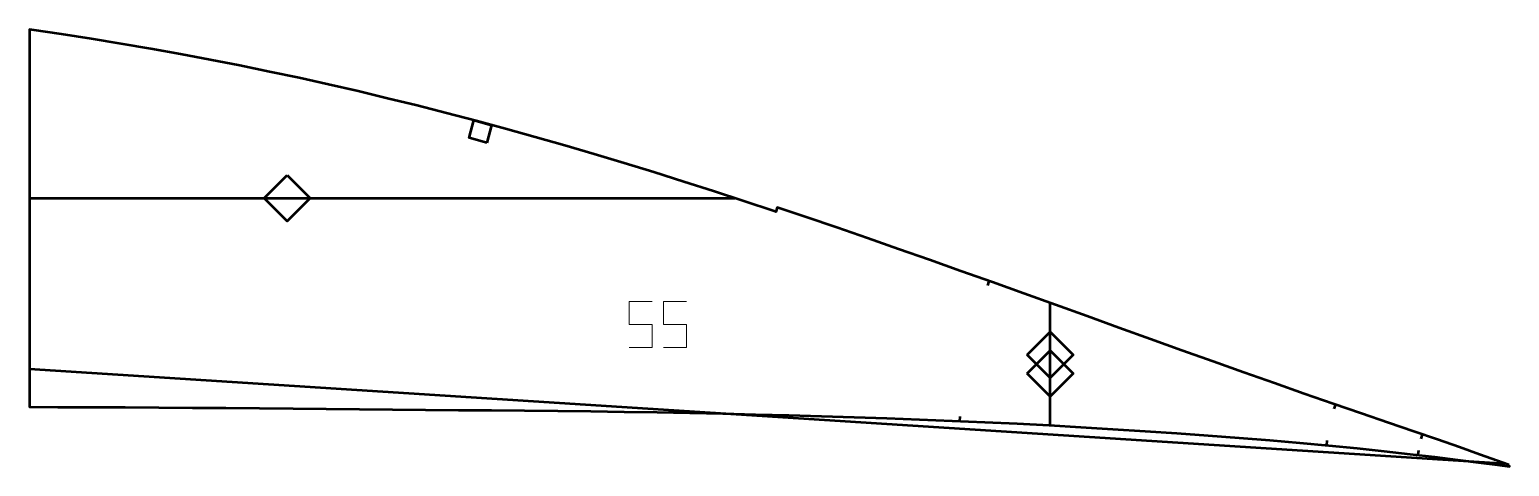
# Model space of a CAD drawing. Header units: metres. Extents: x 335 to 657, y 142 to 237.
import ezdxf

# ---------------------------------------------------------------- set-up
doc = ezdxf.new("R2010")
doc.units = ezdxf.units.M
doc.layers.add('Layer', color=1, linetype='Continuous', lineweight=50)
doc.layers.add('NumLabel', color=1, linetype='Continuous', lineweight=15)

msp = doc.modelspace()

# ---------------------------------------------------------------- linework, layer by layer
at = {"layer": 'Layer', "color": 7}
for p, q in [((334.82, 200), (488.23, 200)), ((384.82, 200), (396.82, 200)), ((556.86, 150.59), (556.86, 177.2)), ((556.86, 159.94), (556.86, 171.94)), ((556.86, 155.86), (556.86, 167.86)), ((334.82, 162.9), (655.8, 142.26))]:
    msp.add_line(p, q, dxfattribs=at)
at = {"layer": 'Layer'}
for p, q in [((543.53, 181.97), (543.2, 181.03)), ((618.88, 155.09), (618.56, 154.15)), ((537.18, 152.49), (537.11, 151.49)), ((637.8, 148.6), (637.48, 147.66)), ((617.05, 147.25), (616.95, 146.25)), ((636.94, 145.13), (636.84, 144.13))]:
    msp.add_line(p, q, dxfattribs=at)
for points in [[(656.59, 141.98), (654.16, 142.85), (650.21, 144.27), (645.86, 145.82), (641.12, 147.47), (635.96, 149.23), (630.42, 151.12), (624.55, 153.13), (618.43, 155.25), (612.09, 157.46), (605.61, 159.74), (599, 162.08), (592.29, 164.47), (585.51, 166.9), (578.67, 169.35), (571.79, 171.83), (564.9, 174.31), (558, 176.79), (551.12, 179.26), (544.26, 181.71), (537.42, 184.15), (530.62, 186.56), (523.84, 188.94), (517.1, 191.29), (510.4, 193.6), (503.73, 195.88), (497.46, 198), (497.14, 197.05), (496.78, 197.17), (490.19, 199.36), (483.63, 201.5), (477.11, 203.6), (470.61, 205.64), (464.13, 207.64), (457.67, 209.58), (451.23, 211.47), (444.8, 213.31), (438.37, 215.1), (431.96, 216.84), (425.54, 218.52), (419.13, 220.15), (412.71, 221.73), (406.29, 223.26), (399.87, 224.73), (393.44, 226.16), (387.01, 227.53), (380.57, 228.85), (374.13, 230.11), (367.67, 231.33), (361.21, 232.49), (354.75, 233.6), (348.27, 234.66), (341.79, 235.67), (335.3, 236.62), (334.82, 236.69), (334.82, 154.58), (340.94, 154.55), (348.28, 154.52), (355.6, 154.5), (362.92, 154.47), (370.22, 154.42), (377.53, 154.37), (384.84, 154.32), (392.12, 154.27), (399.36, 154.2), (406.58, 154.11), (413.79, 154.01), (420.96, 153.94), (428.14, 153.9), (435.33, 153.86), (442.51, 153.81), (449.71, 153.73), (456.93, 153.64), (464.15, 153.55), (471.32, 153.45), (478.46, 153.32), (485.6, 153.16), (492.77, 152.97), (499.96, 152.79), (507.11, 152.6), (514.21, 152.39), (521.29, 152.14), (528.38, 151.86), (535.5, 151.56), (542.6, 151.26), (549.64, 150.95), (556.6, 150.61), (563.54, 150.21), (570.5, 149.78), (577.48, 149.33), (584.4, 148.87), (591.23, 148.39), (597.97, 147.88), (604.61, 147.34), (611.13, 146.78), (617.48, 146.2), (623.61, 145.61), (629.51, 144.98), (635.15, 144.33), (640.48, 143.7), (645.45, 143.09), (650.02, 142.52), (654.18, 141.98), (656.74, 141.64), (656.59, 141.98)], [(434.27, 212.07), (430.41, 213.11), (431.45, 216.97), (435.31, 215.93), (434.27, 212.07)], [(390.82, 205), (395.82, 200), (390.82, 195), (385.82, 200), (390.82, 205)], [(551.86, 165.94), (556.86, 170.94), (561.86, 165.94), (556.86, 160.94), (551.86, 165.94)], [(551.86, 161.86), (556.86, 166.86), (561.86, 161.86), (556.86, 156.86), (551.86, 161.86)]]:
    msp.add_lwpolyline(points, close=True, dxfattribs=at)
at = {"layer": 'NumLabel', "color": 1}
for points in [[(470.23, 177.52), (465.23, 177.52), (465.23, 172.52), (470.23, 172.52), (470.23, 167.52), (465.23, 167.52)], [(477.73, 177.52), (472.73, 177.52), (472.73, 172.52), (477.73, 172.52), (477.73, 167.52), (472.73, 167.52)]]:
    msp.add_lwpolyline(points, dxfattribs=at)

doc.saveas('drawing.dxf')
